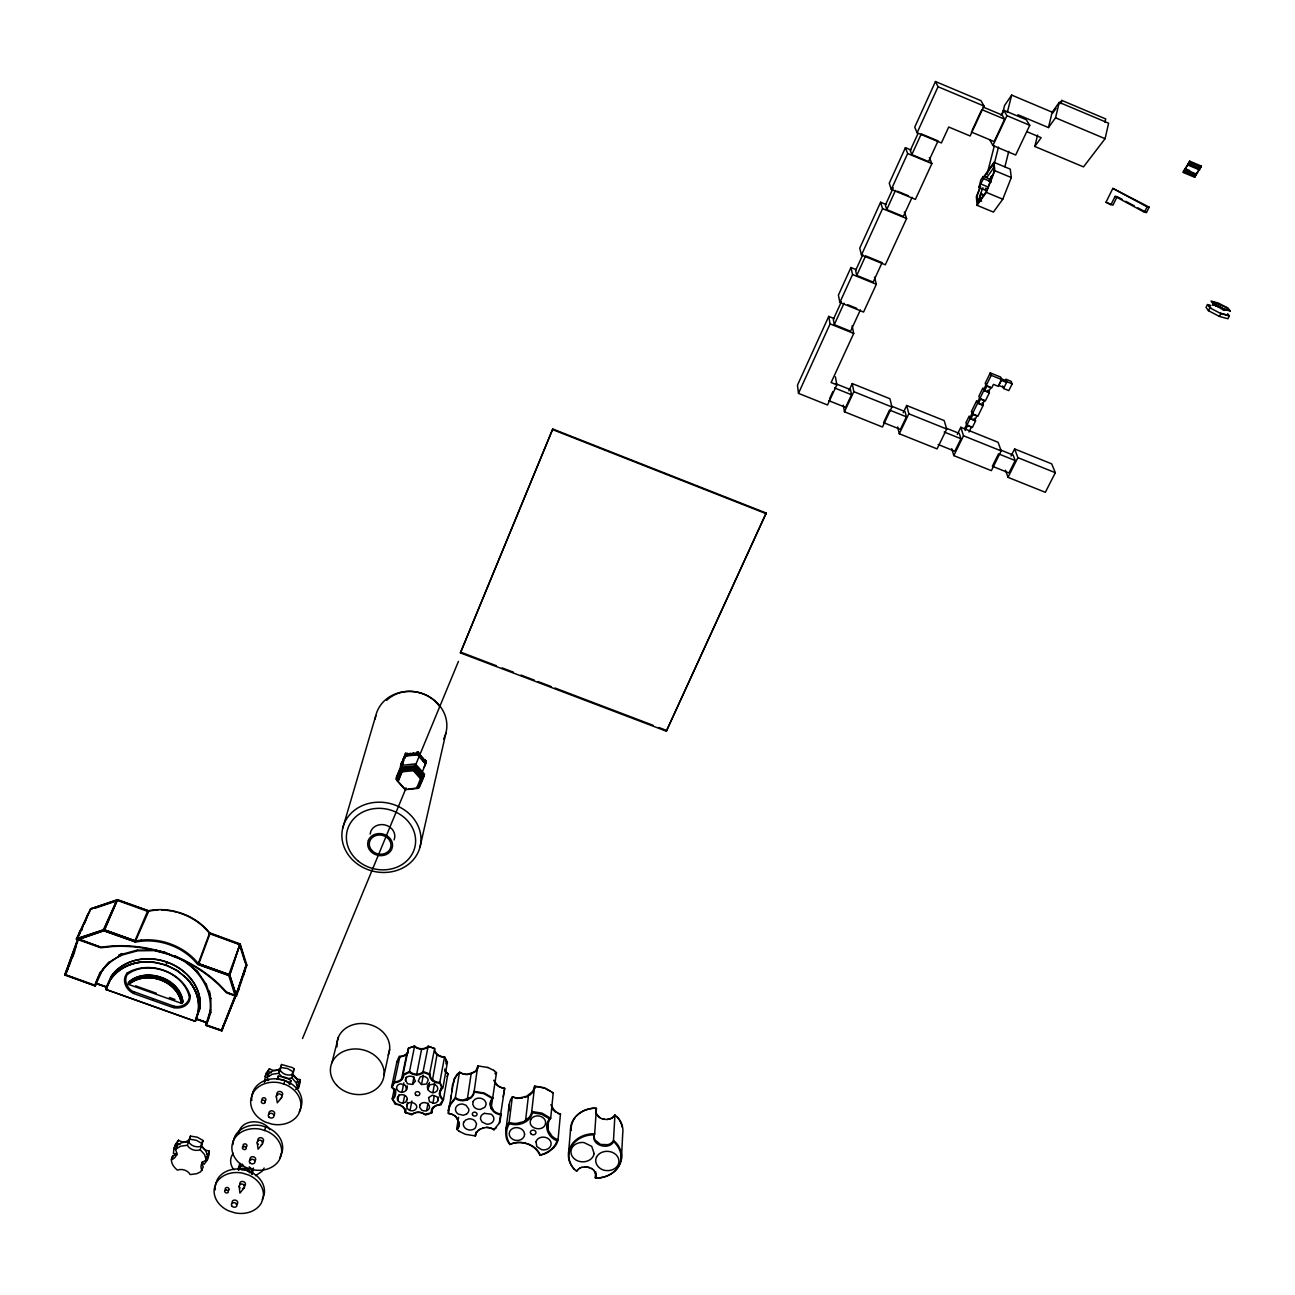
<?xml version="1.0" encoding="UTF-8"?>
<svg xmlns="http://www.w3.org/2000/svg" width="1295" height="1295" viewBox="0 0 1295 1295"><rect width="100%" height="100%" fill="white"/><g stroke="black" fill="none" stroke-linecap="round" stroke-linejoin="round"><path stroke-width="1.5" d="M1183.274 172.478L1189.668 161.147L1201.129 165.987L1194.702 177.302L1183.274 172.478L1184.876 168.577L1189.765 170.632M1189.668 161.147L1188.065 165.08L1199.526 169.904L1201.129 165.987M1184.876 168.577L1184.86 170.017L1196.305 174.841L1196.305 173.384L1194.702 177.302M128.723 984.556L129.743 981.918A31.193 26.078 16.9 0 1 161.114 977.822A31.193 26.078 16.9 0 1 182.255 1000.663L181.786 1003.431L181.219 1002.33A30.805 25.738 16.9 0 0 160.353 979.781A30.805 25.738 16.9 0 0 129.37 983.828L128.205 984.313L128.755 982.986M666.342 731.189L766.203 513.047L552.755 428.985L460.405 652.89L666.342 731.189L766.203 513.047M416.553 1074.996L421.62 1049.144M621.406 1159.171L622.733 1133.368A26.191 21.869 4.4 0 0 617.375 1117.083L614.931 1115.011A10.004 8.385 4.1 0 1 609.54 1119.042L607.128 1119.495M595.716 1171.797L595.311 1177.803L598.662 1178.062A26.127 21.707 4.4 0 0 615.514 1143.582L613.474 1140.587L614.931 1115.011C611.742 1120.612 602.272 1120.806 597.885 1116.08M80.743 930.959L80.193 933.096M568.57 1152.679L570.771 1126.99M550.812 1104.797L554.406 1110.349A16.673 14.002 5.2 0 0 560.444 1114.121L558.048 1139.794A20.056 16.706 5.9 0 1 551.443 1149.588A20.04 16.689 6 0 1 539.772 1155.124C535.223 1144.1 520.137 1139.276 509.841 1144.489A20.056 16.706 6.2 0 1 505.94 1133.4A20.072 16.738 6.2 0 1 509.129 1122.344L512.351 1096.897A16.722 14.083 6.6 0 0 519.7 1097.933L526.741 1096.169L532.051 1091.976A16.722 14.083 6.6 0 0 534.608 1086.165L544.726 1087.8L553.224 1092.851L550.699 1118.265A16.965 14.18 5.2 0 0 547.817 1124.044L548.254 1130.357L551.897 1135.974A16.965 14.18 5.2 0 0 558.048 1139.794L557.028 1140.652C554.827 1148.422 547.137 1153.214 539.772 1155.124M547.801 1128.528L548.789 1118.718M135.522 940.963L135.408 942.048L103.972 930.765L78.768 939.312L76.34 939.021L90.504 908.896L117.554 899.653L148.342 910.757A55.814 47.073 17.2 0 1 209.644 932.869L240.142 943.877L246.859 965.163L236.418 996.341L226.447 992.763L218.725 984.75A121.439 100.46 16.6 0 0 180.604 959.271L169.742 954.868A121.439 100.46 16.6 0 0 112.131 946.564L100.783 947.778L76.34 939.021L104.005 929.632L135.522 940.963L148.763 911.13A54.908 46.312 17.2 0 1 157.958 910.061M525.56 1120.596L528.506 1095.165M505.843 1130.47L509.113 1104.943M1220.489 307.886L1221.282 308.938M302.528 1038.509L405.464 789.529L405.756 788.412L405.384 789.529L395.865 779.056L401.952 765.07M476.188 1131.943L475.2 1136.006L475.475 1134.549A11.865 9.874 7.2 0 1 478.583 1130.049L484.265 1127.589M471.137 1073.782L467.236 1100.022L463.076 1100.734A11.963 10.036 8.1 0 1 456.827 1099.374L455.322 1097.691L459.531 1072.163A11.364 9.583 8.2 0 0 467.187 1074.461L475.006 1071.742A11.979 10.117 8.2 0 0 478.146 1067.145L477.758 1065.882A11.364 9.583 8.2 0 1 474.472 1071.952L471.477 1073.668M458.592 1117.261L456.666 1129.224L459.385 1131.441M456.989 1117.876L459.029 1122.83A11.493 9.567 8.3 0 1 456.666 1129.224L458.074 1128.366A11.882 9.907 8.3 0 0 459.353 1123.218L455.662 1116.5A11.493 9.567 8.3 0 0 448.248 1113.409L453.978 1079.204L457.2 1074.202L459.741 1072.26L461.069 1073.037A11.979 10.117 8.2 0 0 467.317 1074.397L469.454 1074.186M449.235 1107.468L449.899 1103.518M450.563 1099.568L451.227 1095.602M451.89 1091.653L452.441 1084.805M205.775 1024.895L210.567 1009.663M437.823 1100.88L438.487 1097.108M441.158 1087.703L439.458 1093.903M432.918 1103.34L434.278 1095.78M432.74 1107.338L431.737 1112.891L425.472 1115.044A9.178 7.64 9.1 0 0 411.778 1114.865L405.286 1112.567A9.194 7.657 9.7 0 0 395.169 1104.279L392.223 1098.84A9.227 7.705 10.1 0 0 391.576 1087.217L396.934 1061.625L399.248 1056.283A9.097 7.673 10.1 0 0 408.411 1048.238L414.61 1046.069A9.114 7.705 9.6 0 0 428.176 1046.231L434.602 1048.529A9.097 7.689 8.9 0 0 444.557 1056.817L447.406 1062.224L442.939 1087.849A9.227 7.738 8.5 0 0 443.473 1099.471L441.061 1104.845A9.194 7.673 8.6 0 0 431.737 1112.891L424.825 1114.186A9.777 8.142 9.1 0 0 412.198 1114.024L405.286 1112.567L406.015 1108.86M460.405 652.89L552.755 428.985M432.902 1092.624L434.602 1083.219M426.638 1110.689L428.03 1103.113M487.924 1067.517L477.758 1065.882L473.873 1093.547A11.963 10.036 8.1 0 1 470.749 1098.111L467.236 1100.022M427.69 1087.784L429.487 1084.983L433.161 1084.19A5.05 4.241 8.9 0 1 437.273 1086.829A5.05 4.241 8.9 0 1 436.82 1091.037C432.498 1095.651 424.647 1089.662 428.386 1084.077M428.127 1089.969L429.519 1082.474M399.75 770.234L401.66 765.653L401.434 767.692M421.522 1084.514L418.285 1081.098L420.017 1077.165A5.067 4.241 9.2 0 1 424.987 1076.679A5.067 4.241 9.2 0 1 428.224 1080.095L426.476 1084.028L421.522 1084.514L423.287 1075.158M410.029 1110.495L411.875 1101.009M406.76 1105.995C408.055 1098.289 421.555 1104.7 414.967 1109.993A5.034 4.209 9.4 0 1 406.808 1107.095L407.504 1102.255M412.538 1084.417L415.42 1081.066L413.299 1077.084A5.067 4.241 9.6 0 0 408.265 1076.469A5.067 4.241 9.6 0 0 405.384 1079.82L407.52 1083.785L412.538 1084.417L413.995 1076.922M406.452 1089.71L405.578 1085.485L400.851 1083.802A5.05 4.225 9.8 0 0 396.998 1086.343A5.05 4.225 9.8 0 0 397.889 1090.568C401.337 1094.34 408.216 1091.377 407.213 1085.955M403.133 1103.065L404.639 1095.521M401.952 1092.235L403.846 1082.847M405.432 1080.904L406.193 1077.165M397.759 1100.426L398.909 1094.777M394.279 1088.949L392.223 1098.84L396.416 1104.085A9.793 8.159 9.7 0 1 405.756 1111.741L405.804 1112.567M395.801 1089.127L395.525 1093.369M384.065 1075.174L389.633 1049.387M174.275 1148.568L175.084 1144.877L178.532 1140.231A7.495 6.135 14.5 0 0 186.399 1141.445A7.495 6.135 14.5 0 0 190.43 1136.087L197.261 1137.188L203.169 1140.555A7.479 6.119 13.8 0 0 202.441 1147.046A7.479 6.119 13.8 0 0 209.223 1150.964L208.56 1156.564L206.585 1159.851M596.914 1114.526A10.004 8.385 4.1 0 1 596.428 1108.374L595.668 1112.081M576.21 1116.322A25.673 21.448 4.4 0 1 593.11 1108.261L596.428 1108.374L594.664 1133.87C589.516 1144.44 608.1 1151.012 613.522 1141.915M595.894 1178.029L596.072 1174.257L593.482 1169.887M1037.586 135.004L1034.786 146.464L1083.51 166.893L1105.088 138.695L1108.601 123.203L1059.245 102.37L1052.188 112.179L1048.464 127.574L1017.935 114.737M420.082 846.8A39.789 34.884 12.9 0 0 369.415 803.288A39.789 34.884 12.9 0 0 354.798 861.92A39.789 34.884 12.9 0 0 420.082 846.8L445.998 732.63M1104.975 122.199L1105.72 118.946L1061.819 100.395L1059.537 103.568M78.606 936.544L64.75 975.086L95.215 985.916L96.235 983.617L106.659 987.324L105.753 989.461L195.383 1021.35L198.604 1011.12A47.802 39.935 16.9 0 0 187.581 979.004L177.642 970.926M402.777 763.16L402.178 764.957L403.069 761.994M238.507 1133.886C240.481 1119.009 262.788 1118.184 269.846 1129.629M402.972 762.464L402.421 764.536L402.761 762.609M173.967 1007.656A14.536 12.189 16.4 0 0 190.122 995.564C181.947 971.266 148.876 959.951 127.12 973.063A16.074 13.468 17.4 0 0 125.097 984.087L125.858 985.981A16.074 13.468 17.4 0 0 133.547 993.475L171.668 1007.057L173.967 1007.656L174.275 1006.312A13.5 11.315 16.4 0 0 189.313 996.956C183.922 971.914 147.112 959.077 127.153 974.649A15.038 12.594 17.5 0 0 126.279 983.439L126.991 985.22A15.038 12.594 17.5 0 0 132.349 991.177L174.275 1006.312M401.66 765.653L401.401 767.255L401.466 766.251M402.518 763.063L401.725 766.349L402.146 764.325M424.129 767.466L425.246 764.811M425.666 763.063L426.363 761.169L425.343 760.003L422.575 760.602M422.672 771.156L426.363 761.169M392.175 1087.363L394.247 1082.604L395.25 1082.62A9.874 8.288 10.1 0 0 403.813 1075.093L409.349 1072.325L414.61 1046.069L408.411 1048.238L403.231 1073.668A9.259 7.77 10.1 0 1 393.939 1081.827L391.576 1087.217L392.903 1087.978A9.826 8.223 10.1 0 1 393.486 1098.694L392.822 1099.293M413.623 769.57L420.907 777.826L420.632 778.926L413.348 770.671L413.526 769.586L402.34 770.768L398.083 781.322L402.34 770.768M425.343 760.003L424.679 762.415L422.639 760.1L423.06 758.352M1048.464 127.574L1055.538 117.813L1059.245 102.37M1061.042 103.649L1061.819 100.395M416.909 787.23L416.634 788.347L420.907 777.826M298.578 1088.286L300.165 1079.609A7.495 6.248 12.5 0 1 295.082 1077.634M401.126 763.856L402.276 765.07L402.777 762.949M402.178 765.523L402.632 763.16M422.17 758.271L421.134 755.956L420.6 757.769L418.56 755.454L419.24 753.059L418.22 751.893L416.294 753.318L407.035 753.787L406.581 755.519L409.754 755.179L410.175 753.318L411.243 754.677M535.272 1088.043L535.612 1086.667L537.975 1086.699L544.353 1088.205M557.028 1140.652C548.076 1138.046 542.54 1124.529 550.699 1118.265L542.055 1113.15L531.759 1111.498L532.391 1112.729C530.335 1122.538 518.275 1126.682 509.485 1123.704L509.129 1122.344A17.013 14.245 6.6 0 0 516.608 1123.396L523.763 1121.616L529.169 1117.375A17.013 14.245 6.6 0 0 531.759 1111.498L534.608 1086.165L535.612 1086.667M370.16 834.045L370.839 831.277A12.416 10.894 12.9 0 1 385.101 824.98A12.416 10.894 12.9 0 1 394.781 837.104L394.101 839.872M425.812 763.5L417.637 754.208L418.22 751.893M412.895 754.726L416.084 754.516L416.634 752.071M412.911 754.855L413.332 752.978L413.639 754.418M1004.904 166.764L1008.756 151.353M331.892 1062.839L338.383 1037.23M987.033 174.436L994.366 145.671M1002.168 114.98L1004.612 105.397L1011.686 95.102L1052.188 112.179M994.123 164.4L998.51 147.08M1007.3 112.422L1011.686 95.102M402.405 764.422L402.664 763.613M403.312 759.55L405.027 754.58L405.578 756.701M404.558 756.944L405.578 753.253L407.941 754.208L414.902 753.463M407.164 753.075L406.581 755.519M400.527 766.187L401.693 762.528L403.619 761.363M401.078 764.859L403.133 762.528L401.677 763.16M400.22 769.602L400.916 768.372L400.106 769.554M402.097 764.73L402.081 765.863L402.065 764.795M403.441 759.598L403.765 757.802L405.092 757.866L403.765 757.802L401.223 764.908M299.42 1111.903L301.541 1105.266A25.301 20.979 12.8 0 0 287.231 1081.503L280.934 1079.447A25.301 20.979 12.8 0 0 253.901 1089.775L252.023 1094.939A25.301 20.979 12.8 0 0 251.813 1100.426M295.616 1089.435A9.227 7.673 12.2 0 1 297.753 1088.447C300.246 1083.316 296.879 1077.537 292.751 1074.397A9.259 7.738 12.8 0 1 279.995 1069.864L273.277 1070.803L269.425 1072.729L266.899 1077.521A9.259 7.705 13.4 0 1 267.984 1080.645M299.501 1084.514L300.165 1079.609M280.189 1157.762L281.161 1154.217M447.147 1076.517L447.924 1073.701A9.065 7.64 8.5 0 1 444.768 1069.006M444.849 1071.03A9.923 8.369 8.5 0 0 446.419 1073.037L447.924 1073.701L443.473 1099.471L439.653 1104.635A9.793 8.175 8.6 0 0 431.057 1112.049L431.089 1112.891M453.153 1084.287L454.658 1078.816L457.799 1073.944M401.515 767.223L401.887 765.831M448.119 1110.462L449.673 1104.797L455.322 1097.691A11.558 9.712 8.1 0 0 463.108 1100.005L470.522 1097.464A11.558 9.712 8.1 0 0 473.873 1091.329L484.2 1092.996L492.926 1098.144A11.542 9.664 7 0 0 490.514 1104.603L493.848 1110.981A11.542 9.664 7 0 0 501.246 1114.072L499.74 1122.652L493.913 1129.661L492.424 1128.803A11.865 9.874 7.2 0 0 486.224 1127.459L482.307 1128.074M988.911 181.171L991.695 175.926L988.911 181.171L991.258 182.142M79.982 932.449L80.403 930.83L79.205 932.934M80.29 931.526L79.416 934.197M169.742 954.868L180.879 958.802A122.394 101.253 16.6 0 1 219.308 984.491L226.884 992.358L236.418 996.341L229.49 974.698L198.281 963.48L197.633 964.386L193.764 960.032A56.171 47.057 17.1 0 0 141.284 941.19L135.408 942.048L135.263 940.996L141.187 940.121A57.109 47.834 17.1 0 1 194.541 959.287L198.443 963.674L197.633 964.386L228.648 975.507L229.49 974.698M289.4 1084.627A7.56 6.297 12.4 0 1 290.177 1083.672L291.003 1080.678L289.254 1079.269L285.078 1077.246L278.182 1076.129A7.576 6.297 13.2 0 1 277.081 1079.463M297.753 1088.447L296.118 1082.669L291.812 1077.812L292.751 1074.397M291.877 1075.109A7.511 6.265 12.5 0 1 293.431 1071.952L294.256 1069.022L292.524 1067.614L281.533 1064.49A7.511 6.265 13.2 0 1 277.389 1069.961A7.511 6.265 13.2 0 1 269.489 1068.715L265.944 1073.458L264.342 1082.134M283.832 1084.142L284.803 1080.71M401.579 766.818L401.32 766.705M264.666 1130.519L265.669 1127.022M503.172 1096.8L504.661 1088.334A11.347 9.551 7 0 1 497.393 1085.275L493.913 1080.224M499.32 1122.911L504.661 1088.334L502.589 1087.897A11.963 10.069 7 0 1 497.037 1085.032L495.661 1083.591M278.182 1076.129L277.324 1079.123L284.236 1080.224L290.177 1083.672M282.197 1076.744A9.275 7.754 12.8 0 1 279.008 1073.28L279.995 1069.864M278.749 1071.629A7.527 6.281 13.2 0 0 280.691 1067.436L281.533 1064.49M400.463 768.825L400.058 769.667M342.673 828.331L375.793 715.649M265.07 1076.404L269.489 1068.715M238.393 1168.446L238.847 1166.908L239.996 1167.815M239.85 1163.541L239.397 1165.063L240.53 1165.969M252.136 1095.198L253.172 1091.75M233.327 1141.348L234.395 1137.819M401.871 765.75L400.835 765.005L401.693 762.528M176.897 1152.906A9.227 7.527 14.6 0 1 172.526 1156.144C169.451 1161.21 173.336 1167.07 177.447 1170.13A9.194 7.462 14.1 0 1 190.203 1174.565L196.84 1173.675L200.644 1171.813L203.283 1166.86A9.194 7.495 13.6 0 1 202.263 1161.744M202.133 1170.47A9.211 7.511 13.6 0 1 206.277 1160.207C209.191 1155.108 205.468 1149.264 201.34 1146.172A9.243 7.56 14.1 0 1 188.552 1141.704L181.899 1142.611L178.095 1144.505L175.392 1149.426A9.259 7.527 14.6 0 1 171.312 1159.737M201.648 1163.072A7.462 6.07 13.8 0 1 204.108 1164.286L207.572 1159.672L209.223 1150.964M206.277 1160.207L204.561 1154.525L200.175 1149.75L201.34 1146.172M200.66 1146.706A7.495 6.135 13.8 0 1 202.166 1143.631L203.169 1140.555M402.454 763.807L400.009 770.007L400.527 768.647M238.523 990.028L239.122 988.182M175.392 1149.426L180.685 1146.188L187.354 1145.266L188.552 1141.704M188.374 1142.417A7.511 6.135 14.5 0 0 189.41 1139.163L190.43 1136.087M245.516 963.852L246.859 965.163M246.163 965.05L235.917 995.596L246.163 965.05L240.19 944.686M400.738 768.323L400.446 769.165M222.173 1029.056L224.084 1023.924L221.898 1031.014L205.662 1025.235C220.15 997.393 199.139 964.548 171.701 955.127M401.693 766.575L401.984 765.798M177.383 1154.768A7.479 6.086 14.4 0 0 173.4 1153.586L174.032 1147.953L178.532 1140.231M245.111 970.376L243.994 973.549M400.543 769.295L400.819 767.676M79.044 935.314L79.529 933.97M105.753 989.461L110.512 979.668A47.429 39.627 16.9 0 1 140.313 962.266C157.569 960.421 175.197 966.75 187.306 979.182A47.429 39.627 16.9 0 1 198.281 1010.974L195.043 1021.237L196.727 1018.809L206.601 1022.532L196.16 1019.197M235.285 995.224L221.445 1030.221L206.52 1024.912L210.858 1012.269M226.884 992.358L234.945 995.24L228.729 975.264L197.73 964.144M209.903 933.824L198.782 963.836L228.859 974.633L240.142 943.877L229.765 974.892L236.354 995.515M239.753 944.751L229.765 974.892M206.601 1022.532L205.662 1025.235L222.06 1030.577M978.858 200.045L981.173 193.505L978.858 200.045L981.659 201.211M510.149 1143.582L509.841 1144.489C520.525 1139.859 535.272 1143.663 540.209 1154.816M67.89 968.271L64.75 975.086L78.38 938.308M99.942 972.707L94.762 985.123L65.64 974.763L78.493 939.085M68.894 966.572L76.081 946.596M72.714 957.021L74.721 951.42M243.525 974.86L244.075 973.371M82.119 928.758L81.617 930.118L82.459 928.871M81.698 929.956L82.184 928.612M104.539 930.004L134.907 940.898L104.539 930.004L117.554 899.653L103.972 930.765L135.506 941.805M104.086 930.522L78.768 939.312L100.719 947.179L111.856 945.981A122.394 101.253 16.6 0 1 169.888 954.35L153.943 950.595L137.691 950.789L122.604 954.901A59.02 49.34 16.9 0 0 95.215 985.916L64.928 974.649M242.877 976.074L244.318 972.691M243.023 976.252L243.589 974.714M106.141 989.412L107.064 987.292L95.976 983.293M147.5 911.308L134.907 940.898M244.949 962.088L239.381 944.444L209.094 933.517L209.644 932.869L198.281 963.48M181.219 1003.285L182.287 1002.087M242.311 977.579L240.757 982.29M262.286 1199.445L264.148 1194.508A24.832 20.186 12.7 0 0 249.935 1171.586L243.751 1169.595A24.832 20.186 12.7 0 0 217.317 1179.502L215.504 1184.472A24.832 20.186 12.7 0 0 215.358 1189.765M280.432 1156.16L282.326 1151.125A25.058 20.574 12.7 0 0 268.065 1127.783L261.833 1125.776A25.058 20.574 12.7 0 0 235.107 1135.877L232.177 1144.456A25.107 20.607 12.7 0 0 246.584 1167.701L252.784 1169.693A25.107 20.607 12.7 0 0 279.461 1159.705L281.355 1154.671A25.107 20.607 12.7 0 0 267.061 1131.296L260.813 1129.272A25.107 20.607 12.7 0 0 234.039 1139.39M82.653 927.285L83.268 925.715M241.145 980.687L239.98 983.731M240.174 983.795L240.773 982.241M399.022 773.05L399.718 771.205M198.782 963.836L228.859 974.633M83.835 924.209L85.065 921.117M84.175 924.339L84.79 922.768M106.125 989.493L110.156 979.57A47.802 39.935 16.9 0 1 140.184 962.023L153.166 961.926L166.035 964.921L167.152 962.104A48.142 40.242 16.9 0 1 199.932 1008.643L196.257 1018.874M239.3 944.427L209.094 932.886A54.908 46.312 17.2 0 0 178.451 912.667M979.829 187.872L976.349 196.759L977.077 205.322L993.411 212.089L1002.783 199.203L1011.298 177.561L1010.278 169.143L993.945 162.328L984.702 175.44M981.27 184.181L988.053 186.998L985.657 190.349L978.89 187.548L983.455 178.613L983.245 176.428L990.028 179.244M980.623 186.771L977.158 195.61L977.838 203.396L986.256 191.595L993.993 171.879L993.184 164.255L984.783 176.185L987.098 177.14L993.411 168.204M979.473 196.565L982.937 187.743M977.077 205.322L986.321 192.372L994.835 170.697L993.945 162.328M239.429 985.171L239.089 986.58L239.656 985.106M224.941 1022.273L238.426 988.214M236.855 993.233L237.341 992.019M85.049 921.182L86.814 916.86M85.405 921.231L86.004 919.741M237.406 991.808L237.859 990.707M237.665 990.643L238.393 988.894M237.778 990.95L238.264 989.752M413.251 770.687L458.43 661.405M128.124 982.792C144.069 966.637 180.798 977.288 182.919 1002.346C180.442 980.185 147.938 966.685 129.387 981.61M405.578 753.253L404.849 755.778M400.365 766.786L405.011 755.212L406.063 755.519L405.011 755.212M396.351 777.227L401.32 765.394L415.452 763.888L424.566 774.232L419.564 786.016M401.337 767.644L401.887 765.313M397.695 777.081L399.945 771.723M397.225 778.926L401.709 768.21L414.513 766.85L422.785 776.207L418.236 786.891M86.603 918.317L87.105 916.196M425.521 763.645L426.087 762.334L424.954 761.25M238.167 990.011L238.588 988.975M86.765 917.038L88.125 913.946M106.481 986.677L110.852 976.883A48.142 40.242 16.9 0 1 167.055 962.072M106.805 987.017L105.801 989.299L195.383 1021.35M96.769 983.423L107.145 987.098M94.956 985.608L96.024 983.132M100.719 947.179L78.882 939.085M103.6 929.519L116.906 900.122L103.762 929.81L77.02 938.535L90.893 909.009L116.906 900.122M834.142 318.586L828.735 316.401L797.461 385.23L798.481 393.356L827.521 404.995L836.829 384.842L835.404 376.796M856.383 269.748L850.944 267.515L838.399 295.147L839.856 302.431L863.555 312.063L876.343 284.269L874.497 277.146M886.104 204.497L880.616 202.23L859.75 248.154L861.45 255.002L885.327 264.779L906.597 218.547L904.396 212.04M910.935 149.977L905.415 147.679L889.26 183.21L891.3 189.426L915.403 199.398L931.882 163.623L929.389 157.65M935.459 81.536L914.739 127.137L917.087 132.802L941.4 142.952L948.733 127.023L970.117 135.975L984.022 106.06L980.93 100.654L935.459 81.536L938.049 86.733L984.022 106.06M798.481 393.356L830.095 323.88L828.735 316.401M839.856 302.431L852.563 274.556L850.944 267.515M861.45 255.002L882.559 208.641L880.616 202.23M891.3 189.426L907.649 153.538L905.415 147.679M917.087 132.802L938.049 86.733M841.394 301.719L833.316 319.444L834.288 324.64L850.572 331.245L860.398 309.877M862.826 254.646L855.606 270.509L856.756 275.398L873.154 282.1L882.105 262.626L865.643 255.876L856.756 275.398M893.259 187.84L885.375 205.16L886.751 209.612L903.327 216.443L912.117 197.309M918.058 133.401L910.255 150.528L911.826 154.623L928.547 161.567L938.049 140.912L921.279 133.919L911.826 154.623M834.288 324.64L844.049 303.224M886.751 209.612L895.493 190.43M852.11 325.871L853.713 333.446L831.115 382.543L836.829 384.842M829.528 398.811L832.879 391.576M848.872 390.815L852.24 383.579L889.956 398.763L891.931 407.002L882.462 427.01L844.469 411.778L843.288 405.157M65.187 975.022L68.23 968.401M972.156 130.309L981.772 109.606L1004.645 119.205L994.139 141.576L971.347 132.041M835.55 383.644L850.524 389.665L851.511 394.765L845.619 407.407L828.703 400.624M844.469 411.778L853.826 391.673L852.24 383.579M1001.148 115.384L1003.593 110.172L1026.19 119.674L1029.768 125.291L1015.668 155.028L992.925 145.509L989.752 139.714M992.925 145.509L1006.927 115.676L1003.593 110.172M903.246 412.684L906.678 405.497L944.184 420.584L946.71 429.034L937.078 448.896L899.297 433.76L897.662 426.978M442.76 1099.908L442.032 1099.293A9.826 8.239 8.5 0 1 441.546 1088.577L442.226 1087.978L439.669 1083.154L444.557 1056.817L443.311 1057.173A9.955 8.418 8.9 0 1 434.602 1051.653M906.387 416.812L900.397 429.373L883.562 422.639L889.519 410.046L906.387 416.812L905.059 411.6L892.028 406.355M899.297 433.76L908.831 413.801L906.678 405.497M133.547 993.475L134.146 992.213M957.329 434.424L960.809 427.269L998.089 442.291L1001.181 450.935L991.371 470.668L953.816 455.613L951.744 448.669M990.27 372.863L985.204 383.271L986.11 385.764L991.679 388.014L993.459 384.388L998.364 386.379L1001.699 379.581L1000.727 377.104L990.27 372.863L991.209 375.34L986.11 385.764M964.597 428.694L967.106 423.562L967.689 425.375L965.196 430.507M979.328 398.569L977.871 401.531L978.486 403.295L982.322 404.849L984.508 400.398L980.671 398.844L978.486 403.295M986.385 384.113L984.07 388.84L984.702 390.588L988.538 392.142L990.869 387.399L987.017 385.845L984.702 390.588M966.782 425.31L970.02 418.69L969.162 416.1L965.941 422.704L966.782 425.31L972.318 427.544L975.556 420.924L974.682 418.334M972.286 414.076L977.579 403.214L976.689 400.673L971.412 411.502L972.286 414.076L977.822 416.31L983.132 405.464L982.225 402.923M979.765 398.763L983.795 390.507L982.889 387.998L978.858 396.238L979.765 398.763L985.317 401.013L989.364 392.757L988.425 390.248M946.305 428.192L959.255 433.404L960.939 438.746L954.836 451.227L938.114 444.509M970.926 418.754L973.192 414.141L972.577 412.36L970.327 416.958L970.926 418.754L974.763 420.292L977.013 415.679L973.192 414.141M953.816 455.613L963.512 435.784L960.809 427.269M969 432.028L971.509 426.913M1001.132 380.261L1006.361 382.381L1005.632 380.52L1000.404 378.399L1001.132 380.261L998.623 385.36L1003.852 387.48M1003.593 388.5L1006.927 381.717L1005.94 379.225L1011.152 381.345L1012.156 383.838L1008.805 390.621L1003.593 388.5L1002.605 385.991M1106.011 202.23L1112.842 188.406L1149.183 207.151L1146.496 212.51L1144.456 212.25L1115.092 196.387L1110.883 204.869L1106.011 202.23L1112.955 205.128L1117.164 196.662L1122.328 199.462M1011.071 456.034L1014.632 448.944L1051.686 463.853L1055.328 472.707L1045.34 492.31L1008.012 477.337L1005.503 470.231M1015.183 460.551L1008.967 472.934L992.342 466.265L998.51 453.849L1015.183 460.551L1013.159 455.079L1000.274 449.899M1008.012 477.337L1017.886 457.653L1014.632 448.944M1144.456 212.25L1147.143 206.892L1149.183 207.151M1210.874 305.507L1207.507 304.568L1206.033 307.368L1208.462 310.703L1219.421 316.417L1227.887 318.748L1229.36 315.948L1227.676 313.698M1208.462 310.703L1209.935 307.886L1207.507 304.568M1212.962 305.199L1213.901 304.924L1212.784 304.163M1213.706 304.649L1212.541 304.633M1214.678 305.199L1216.491 305.555L1215.034 305.685M1215.859 305.118L1215.973 306.057M1217.219 305.41L1217.688 306.073M1219.485 307.66L1219.178 307.287M1220.278 307.676L1222.383 307.983M1219.421 316.417L1220.894 313.6L1229.36 315.948M1223.257 310.185L1224.05 309.618M1223.824 309.602L1222.788 309.554M1224.552 309.052L1225.216 309.991M1224.633 310.379L1224.066 309.133M265.135 1102.482L264.925 1102.838A1.991 1.651 13.1 0 1 261.38 1101.171L261.606 1100.799A1.991 1.651 13.1 0 1 265.151 1102.466L265.151 1102.466M246.697 1146.463L246.908 1146.107A1.975 1.619 13 0 0 243.411 1144.456L243.201 1144.812A1.975 1.619 13 0 0 243.994 1146.755M229.005 1189.684L228.794 1190.024A1.959 1.586 13 0 1 228.47 1190.332M233.343 1153.327C229.377 1158.038 229.862 1165.37 234.039 1169.774M297.348 1088.674L299.388 1085.323M264.148 1168.025L262.173 1171.247L255.487 1175.666M398.552 1058.743L400.705 1056.671A9.955 8.401 10.1 0 0 402.081 1056.51M1184.876 169.289L1188.065 164.352L1199.51 169.176L1196.305 174.113L1186.495 169.985M95.215 985.916L101.916 971.104A58.485 48.919 16.9 0 1 109.654 961.91M509.485 1123.704C505.325 1129.677 505.762 1138.354 510.084 1144.116M983.245 176.428L980.865 179.811L978.89 187.548M432.4 1080.661L436.998 1054.648M1052.689 113.086L1056.121 108.327M1034.786 146.464L1041.148 137.675L1026.87 131.685M494.917 1073.167L496.487 1072.616L491.096 1108.536L493.524 1111.596A11.946 10.004 7 0 0 499.061 1114.445L500.809 1114.736M492.926 1098.144L491.404 1099.795A11.946 10.004 7 0 0 490.077 1105.007L491.096 1108.536M579.836 1168.074L576.485 1171.133L577.991 1169.45M244.253 1187.742L239.947 1193.051L239.154 1186.544M262.367 1144.019L258.094 1149.183L257.219 1142.821M281.501 1097.804L277.276 1102.806L276.321 1096.574M99.877 972.869L109.427 961.942M533.071 1092.057L529.558 1095.295M439.669 1083.154L438.665 1083.138A9.874 8.304 8.9 0 1 429.309 1075.4L434.602 1048.529L428.176 1046.231L422.817 1073.086A9.891 8.32 9.5 0 1 410.094 1072.924L409.349 1072.325M266.899 1077.521L272.29 1074.219L279.008 1073.28M264.52 1081.762L266.042 1080.386M445.949 1062.159L445.674 1059.294M455.322 1098.5L449.98 1105.331L448.442 1110.9L448.556 1113.522L450.32 1113.83A11.882 9.907 8.3 0 1 455.872 1116.662M428.532 1046.7L427.949 1047.202A9.971 8.434 9.6 0 1 415.096 1047.056L414.465 1046.538M493.913 1129.661L496.422 1127.67M418.981 753.706L425.213 760.586L422.672 760.197M418.835 754.289L417.929 753.059L416.375 753.35M480.51 1128.851L478.923 1129.904A11.461 9.534 7.2 0 0 475.605 1135.942L465.358 1134.307L459.223 1131.312M109.363 962.104L122.313 954.172L137.578 950.012M397.937 1061.074L396.934 1061.625A9.065 7.624 10.2 0 1 397.873 1062.418M579.496 1168.365L582.054 1167.135M525.025 1097.48L527.389 1096.541M117.052 900.413L90.893 909.009M94.875 908.297L117.635 900.527L148.326 911.599M581.811 1167.378L587.007 1166.746L591.912 1168.705M404.105 760.197L402.777 760.505M442.226 1087.978L440.041 1082.377A9.259 7.786 8.9 0 1 429.891 1073.992L423.352 1071.645A9.275 7.802 9.5 0 1 409.544 1071.483L403.781 1074.251M1224.601 309.958L1225.815 310.298M1216.491 305.555L1215.277 305.215M90.504 908.896L117.829 900.09L148.342 910.757M522.5 1098.111L517.223 1098.37L512.351 1096.897L510.716 1099.39A26.272 22.015 6.1 0 0 509.307 1110.705M405.286 754.402L406.889 754.37M411.341 754.289L414.934 753.9M404.979 755.568L417.637 754.208M404.817 756.167L417.492 754.807L425.666 764.099M400.835 767.223L414.999 765.717L424.129 776.077L419.111 787.878L408.33 789.011M402.049 771.869L413.348 770.671M405.481 788.234L406.339 788.153M405.011 789.367L406.533 789.205M137.513 950.174L153.959 949.963L166.65 952.893L154.024 949.802M280.691 1067.436L287.539 1068.537L293.431 1071.952M474.148 1092.057L484.006 1093.692L492.359 1098.565M560.444 1114.121L557.676 1113.441M595.862 1108.293L593.11 1108.261A26.191 21.869 4.4 0 0 570.642 1130.81M532.391 1112.729L541.682 1114.315L549.582 1118.864M593.984 1134.922L591.2 1134.889A26.127 21.707 4.4 0 0 570.707 1147.888A26.127 21.707 4.4 0 0 574.494 1169.482M189.41 1139.163L196.241 1140.247L202.166 1143.631M584.385 1166.892L589.597 1167.588M1115.092 196.387L1117.164 196.662M127.12 973.063L128.124 973.241M423.497 1072.503L429.26 1074.559M602.078 1118.734L604.603 1119.349M406.776 1054.308L401.256 1080.289M551.816 1092.494L553.224 1092.851M1220.586 313.196L1228.032 315.252M1213.043 304.098L1226.414 310.282M1216.976 305.879L1218.482 306.348M425.1 760.667L423.06 759.291M195.885 1018.874L206.957 1022.645M169.37 997.474L174.906 999.449M135.538 985.835L156.323 993.249M460.583 652.113L496.454 665.759M502.12 667.912L513.435 672.218M520.995 675.083L534.204 680.118M537.992 681.542L551.201 686.577M554.972 688.001L653.149 725.329M658.815 727.482L666.375 730.364M552.641 429.616L766.251 513.726M834.547 387.95L851.511 394.765M944.184 432.012L960.939 438.746M970.02 418.69L975.556 420.924M967.689 425.375L970.246 426.395M853.826 391.673L891.931 407.002M908.831 413.801L946.71 429.034M963.512 435.784L1001.181 450.935M1017.886 457.653L1055.328 472.707M830.095 323.88L853.713 333.446M983.795 390.507L989.364 392.757M977.579 403.214L983.132 405.464M847.691 304.697L856.772 308.388M991.209 375.34L1001.699 379.581M1006.927 381.717L1012.156 383.838M852.563 274.556L876.343 284.269M882.559 208.641L906.597 218.547M981.173 193.505L984.362 195.48L981.561 194.315M1222.091 308.032L1220.521 307.223M897.338 191.191L908.426 195.788M994.835 170.697L1011.298 177.561M983.455 178.613L990.238 181.429M907.649 153.538L931.882 163.623M986.321 192.372L1002.783 199.203M1183.274 171.037L1194.702 175.845M1055.538 117.813L1105.088 138.695M1006.927 115.676L1029.768 125.291M982.97 106.983L1002.152 115.045L1004.645 119.205M1189.668 162.587L1201.129 167.427M1188.065 163.623L1199.51 168.463M545.794 1088.917L550.116 1091.054M487.778 1067.42L493.994 1070.512M166.035 964.921L177.82 970.764M175.311 956.05L185.25 961.019L197.552 971.525L206.245 984.41M175.246 956.212L185.185 961.181L197.504 971.687M1217.429 305.685L1218.838 306.073M1223.03 309.1L1224.73 310.072M1209.935 307.886L1220.894 313.6M189.28 995.143L190.122 995.564M1112.842 188.406L1147.143 206.892M1125.792 201.324L1134.42 205.986M1137.868 207.847L1146.496 212.51M399.864 1056.671L394.247 1082.604M446.516 1061.641L447.406 1062.224A9.065 7.64 8.5 0 0 445.836 1063.842M1218.126 307.368L1218.417 307.32M240.093 1187.887L239.818 1187.677A2.833 2.315 12.7 0 1 243.46 1184.456L244.01 1184.893A2.833 2.315 12.7 0 1 242.473 1188.6M258.433 1144.408L257.883 1143.954A2.865 2.347 12.7 0 1 261.574 1140.668L262.124 1141.122A2.865 2.347 12.7 0 1 261.266 1144.748M591.653 1168.398L593.838 1170.259M600.054 1117.779L596.477 1114.186M576.631 1171.166L574.154 1169.094A26.628 22.128 4.4 0 1 570.269 1147.062A26.628 22.128 4.4 0 1 591.167 1133.821L594.664 1133.87A10.166 8.482 4.2 0 0 595.15 1140.086L600.556 1144.456L607.986 1144.667A10.166 8.482 4.2 0 0 613.474 1140.587L615.967 1142.676A26.628 22.128 4.4 0 1 598.776 1177.851L595.311 1177.803A10.085 8.353 4.6 0 0 594.826 1171.667M555.506 1112.081L552.528 1109.297M493.703 1070.334L496.487 1072.616A11.347 9.551 7 0 0 495.386 1074.024M494.609 1081.972L494.431 1080.71M414.967 765.021L420.859 771.707M418.576 754.192L419.483 755.212M422.769 759.809L423.546 760.683M1208.818 305.248L1210.955 308.178M987.907 390.394L988.538 392.142M974.148 418.495L974.763 420.292M206.31 984.249L210.794 998.364M229.911 976.835L235.917 995.596M413.332 752.978L413.542 754.823M172.526 1156.144L172.721 1158.07M985.463 188.163L985.657 190.349M141.187 940.121L141.284 941.19M210.858 998.202L210.794 1012.431M161.681 910.029A54.908 46.312 17.2 0 1 171.07 910.935M172.931 911.292A54.908 46.312 17.2 0 1 176.622 912.149M110.48 979.748A47.429 39.643 16.9 0 1 140.265 962.347M187.306 979.182A47.429 39.643 16.9 0 1 198.248 1011.055M129.322 983.909A30.805 25.738 16.9 0 1 160.321 979.862A30.805 25.738 16.9 0 1 181.203 1002.411M101.997 970.926A58.485 48.919 16.9 0 1 108.262 963.124M118.832 955.241A58.485 48.919 16.9 0 1 122.167 953.541M118.751 955.435A58.485 48.919 16.9 0 1 122.086 953.735M209.337 990.902A58.485 48.919 16.9 0 1 210.486 996.082M110.771 977.061A48.142 40.258 16.9 0 1 166.99 962.25A48.142 40.258 16.9 0 1 199.867 1008.837M337.04 1046.829A26.547 22.371 11.1 0 1 366.55 1023.892A26.547 22.371 11.1 0 1 388.16 1055.036M486.305 1127.395A11.461 9.534 7.2 0 1 494.042 1129.693M408.346 1052.43A9.955 8.401 10.1 0 1 403.392 1056.186M571.192 1130.292A25.673 21.448 4.4 0 1 574.948 1117.844M617.003 1116.824A25.673 21.448 4.4 0 1 622.199 1127.2M375.21 718.984A36.114 32.375 13.6 0 1 420.373 692.971A36.114 32.375 13.6 0 1 443.602 738.976M386.671 700.32A33.621 30.141 13.7 0 1 439.717 706.714M277.664 1095.311A2.881 2.396 12.8 0 1 277.923 1091.928A2.881 2.396 12.8 0 1 281.97 1092.413A2.881 2.396 12.8 0 1 281.695 1095.813M264.876 1100.928A1.991 1.651 13.1 0 0 265.637 1100.41L265.847 1100.038A1.991 1.651 13.1 0 0 262.318 1098.354L262.108 1098.727A1.991 1.651 13.1 0 0 262.221 1100.005M269.263 1114.105A2.865 2.38 12.7 0 1 270.331 1111.061A2.865 2.38 12.7 0 1 274.119 1111.952A2.865 2.38 12.7 0 1 273.698 1115.141M280.4 1098.548A2.881 2.396 12.7 0 0 281.274 1094.842L280.724 1094.388A2.881 2.396 12.7 0 0 276.547 1097.189M246.374 1146.755A1.975 1.619 13 0 1 245.467 1147.079M250.761 1160.433A2.849 2.331 12.7 0 1 251.003 1157.147A2.849 2.331 12.7 0 1 254.986 1157.633A2.849 2.331 12.7 0 1 254.743 1160.919M258.174 1140.927A2.849 2.347 12.7 0 1 259.453 1137.852A2.849 2.347 12.7 0 1 263.257 1139.179A2.849 2.347 12.7 0 1 261.978 1142.271M232.954 1144.537A25.058 20.574 12.7 0 1 233.262 1140.944M289.433 1083.834A7.56 6.297 12.4 0 1 291.003 1080.678M179.956 1144.537A7.511 6.135 14.5 0 1 177.48 1143.307M208.236 1154.055A7.495 6.135 13.8 0 1 206.86 1153.861M206.326 1157.018A9.194 7.495 13.6 0 1 207.427 1156.613M200.175 1149.75A9.275 7.576 14.1 0 1 187.354 1145.266M176.606 1145.848A9.227 7.527 14.6 0 1 177.156 1146.836M271.092 1072.907A7.527 6.281 13.2 0 1 268.632 1071.661M299.355 1082.571A7.511 6.265 12.5 0 1 296.62 1081.972M294.143 1076.695A7.495 6.248 12.5 0 1 292.702 1072.147M293.496 1069.961A7.495 6.248 12.5 0 1 294.256 1069.022M267.903 1074.105A9.243 7.689 13.4 0 1 268.793 1076.145M268.858 1079.334A9.243 7.689 13.4 0 1 268.551 1080.338M297.575 1085.437A9.211 7.673 12.2 0 1 298.692 1085.016M291.812 1077.812A9.275 7.754 12.8 0 1 283.297 1077.359M232.452 1203.233A2.817 2.282 12.7 0 1 233.699 1200.222A2.817 2.282 12.7 0 1 237.438 1201.533A2.817 2.282 12.7 0 1 236.208 1204.528M226.123 1190.315A1.959 1.586 13 0 1 225.314 1188.421L225.54 1188.049A1.959 1.586 13 0 1 229.005 1189.668M240.142 1184.617A2.833 2.299 12.7 0 1 241.388 1181.59A2.833 2.299 12.7 0 1 245.16 1182.902A2.833 2.299 12.7 0 1 243.913 1185.929M241.42 1169.952A6.167 5.018 12.8 0 1 249.627 1172.817M239.057 1169.547A7.738 6.313 12.8 0 1 246.584 1168.818A7.738 6.313 12.8 0 1 251.667 1173.95M237.73 1169.304A7.721 6.297 12.8 0 1 243.444 1165.5M249.207 1166.844A7.721 6.297 12.8 0 1 252.25 1174.371M239.543 1168.932A6.135 5.018 12.8 0 1 242.893 1164.966M252.59 1169.013A7.171 5.86 12.8 0 1 251.554 1173.367M238.652 1170.356A7.171 5.86 12.8 0 1 242.44 1164.156M253.448 1168.009A7.155 5.844 12.8 0 1 252.282 1170.809M239.413 1167.815A7.155 5.844 12.8 0 1 240.433 1163.46M524.604 1134.161C524.572 1139.649 517.547 1141.899 513.241 1139.584A7.721 6.426 6.5 0 1 512.885 1128.414C517.401 1126.197 524.216 1128.738 524.604 1134.161M535.968 1141.737L536.858 1146.625L541.601 1149.669A7.705 6.41 5.8 0 0 550.828 1141.931C548.594 1135.747 538.17 1135.343 535.968 1141.737M368.395 840.309L367.715 843.094A12.513 10.959 12.9 0 0 377.492 855.25A12.513 10.959 12.9 0 0 391.835 848.953L392.531 846.169A12.513 10.959 12.9 0 0 382.753 833.98A12.513 10.959 12.9 0 0 368.395 840.309M407.31 1099.471L405.545 1102.255L401.871 1103.049A5.034 4.209 9.7 0 1 398.196 1096.234C400.964 1093.012 407.536 1094.971 407.31 1099.471M419.823 1105.088L419.596 1107.257L421.652 1110.09A5.034 4.209 9 0 0 429.535 1107.387C429.827 1102.417 421.895 1100.701 419.823 1105.088M428.613 1097.61L429.454 1101.721L434.052 1103.356A4.921 4.112 8.8 0 0 436.982 1096.768L432.384 1095.133L428.613 1097.61M463.723 1122.215L463.335 1123.623A6.685 5.585 7.7 0 0 467.624 1129.58A6.685 5.585 7.7 0 0 475.394 1127.913L476.56 1123.785L475.135 1121.098A6.685 5.585 7.7 0 0 468.887 1118.864L465.731 1119.932L463.723 1122.215M473.128 1101.543L472.788 1104.441L474.213 1107.144A6.718 5.633 7.6 0 0 480.477 1109.378L484.848 1107.274L486.062 1104.603A6.718 5.633 7.6 0 0 481.772 1098.581A6.718 5.633 7.6 0 0 473.954 1100.264L473.128 1101.543M530.675 1119.803C527.162 1128.997 544.029 1132.623 545.583 1123.332A7.754 6.475 6 0 0 540.695 1116.419A7.754 6.475 6 0 0 531.646 1118.346L530.675 1119.803M594.146 1153.586C592.624 1161.664 581.86 1163.946 575.628 1159.77A11.671 9.696 4.7 0 1 571.742 1148.293A11.671 9.696 4.7 0 1 583.932 1142.546L591.734 1146.366L594.146 1153.586M596.493 1157.115C593.45 1163.46 599.601 1170.097 605.898 1170.534A11.655 9.664 4.1 0 0 618.103 1164.804A11.655 9.664 4.1 0 0 614.299 1153.376C608.65 1149.75 599.812 1150.883 596.493 1157.115M216.216 1183.08L214.403 1188.049A24.88 20.218 12.7 0 0 228.762 1210.89L234.913 1212.848A24.88 20.218 12.7 0 0 261.282 1203.071L263.144 1198.118A24.88 20.218 12.7 0 0 248.899 1175.148L242.699 1173.157A24.88 20.218 12.7 0 0 216.216 1183.08M252.865 1093.207L250.971 1098.387A25.35 21.011 12.7 0 0 265.426 1122.053L271.691 1124.076A25.35 21.011 12.7 0 0 298.676 1113.878L300.618 1108.73A25.35 21.011 12.7 0 0 286.26 1084.919L279.963 1082.863A25.35 21.011 12.7 0 0 252.865 1093.207M153.134 998.979L152.632 1000.274L153.134 998.979M221.688 1030.545L236.92 993.038L221.866 1030.512M401.337 769.651L396.837 780.367L405.125 789.691L417.897 788.347L422.429 777.664L414.157 768.291L401.337 769.651M242.683 1146.933L242.473 1147.289A1.975 1.619 13 0 0 245.969 1148.956L246.18 1148.6A1.975 1.619 13 0 0 242.683 1146.933M224.78 1190.591L224.666 1191.092A1.959 1.586 13 0 0 228.033 1192.565L228.244 1192.209A1.959 1.586 13 0 0 224.78 1190.591M129.192 983.245L128.205 984.313L181.786 1003.431L181.753 1002.006A31.226 26.094 16.9 0 0 160.596 979.149A31.226 26.094 16.9 0 0 129.192 983.245M466.41 1114.186L463.254 1115.254L458.268 1114.088A6.718 5.617 8 0 1 455.889 1107.435A6.718 5.617 8 0 1 462.784 1104.085L466.038 1105.25L468.758 1109.022A6.718 5.617 8 0 1 466.41 1114.186M484.443 1113.36L482.954 1114.072A6.702 5.601 7.3 0 0 480.591 1119.236L482.015 1121.939L486.515 1124.141A6.702 5.601 7.3 0 0 493.444 1120.806A6.702 5.601 7.3 0 0 491.096 1114.186L484.443 1113.36M1228.809 310.282L1222.48 308.534L1214.273 304.26L1212.444 301.784L1226.932 307.789L1228.809 310.282M1230.25 311.043L1222.82 308.971L1213.172 303.953L1211.019 301.039L1218.433 303.111L1228.032 308.097L1230.25 311.043M407.941 754.208L407.002 753.658L407.941 754.208M336.765 1085.34A27.033 22.646 11 0 0 382.575 1080.888A27.033 22.646 11 0 0 352.483 1049.096A27.033 22.646 11 0 0 336.765 1085.34M472.853 1115.319A2.38 1.975 7.7 0 0 476.9 1114.914A2.38 1.975 7.7 0 0 474.294 1112.146A2.38 1.975 7.7 0 0 472.853 1115.319M531.484 1134.307A2.817 2.347 6.1 0 0 535.952 1132.817A2.817 2.347 6.1 0 0 532.018 1130.276A2.817 2.347 6.1 0 0 531.484 1134.307M415.663 1094.842A2.38 1.991 9.3 0 0 419.709 1094.437A2.38 1.991 9.3 0 0 417.071 1091.653A2.38 1.991 9.3 0 0 415.663 1094.842M357.695 860.625A34.819 30.53 12.9 0 0 414.821 847.351A34.819 30.53 12.9 0 0 370.435 809.31A34.819 30.53 12.9 0 0 357.695 860.625M371.827 850.394A10.927 9.567 12.9 0 0 390.345 848.403A10.927 9.567 12.9 0 0 378.205 835.048A10.927 9.567 12.9 0 0 371.827 850.394M268.971 1117.099A2.881 2.38 12.7 0 0 273.828 1116.614A2.881 2.38 12.7 0 0 270.558 1113.279A2.881 2.38 12.7 0 0 268.971 1117.099M250.032 1162.942A2.849 2.331 12.7 0 0 254.824 1162.473A2.849 2.331 12.7 0 0 251.586 1159.187A2.849 2.331 12.7 0 0 250.032 1162.942M232.113 1206.309A2.817 2.282 12.7 0 0 236.855 1205.855A2.817 2.282 12.7 0 0 233.634 1202.634A2.817 2.282 12.7 0 0 232.113 1206.309"/></g></svg>
